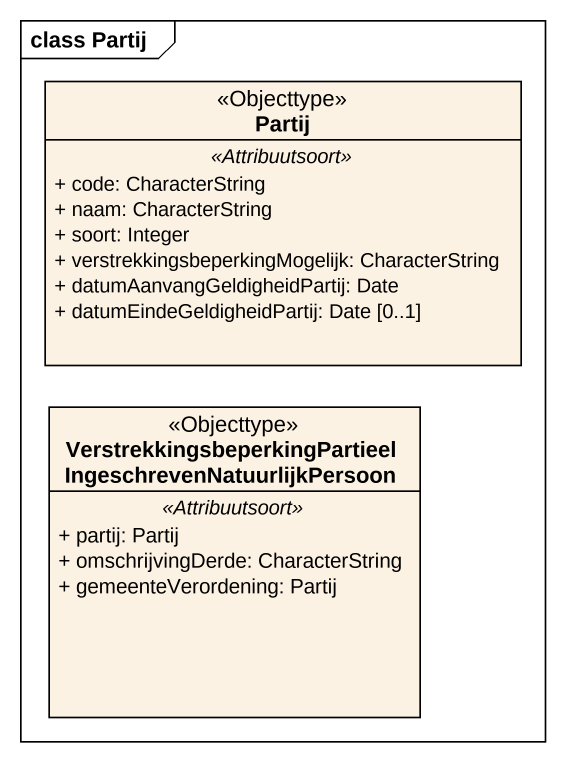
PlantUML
@startuml
mainframe class Partij
hide circle
hide empty members
skinparam classAttributeIconSize 0
class Partij <<Objecttype>> {
  .. <<Attribuutsoort>> ..
  + code: CharacterString
  + naam: CharacterString
  + soort: Integer
  + verstrekkingsbeperkingMogelijk: CharacterString
  + datumAanvangGeldigheidPartij: Date
  + datumEindeGeldigheidPartij: Date [0..1]
}
class "VerstrekkingsbeperkingPartieelIngeschrevenNatuurlijkPersoon" as VerstrekkingsbeperkingPartie <<Objecttype>> {
  .. <<Attribuutsoort>> ..
  + partij: Partij
  + omschrijvingDerde: CharacterString
  + gemeenteVerordening: Partij
}
@enduml
